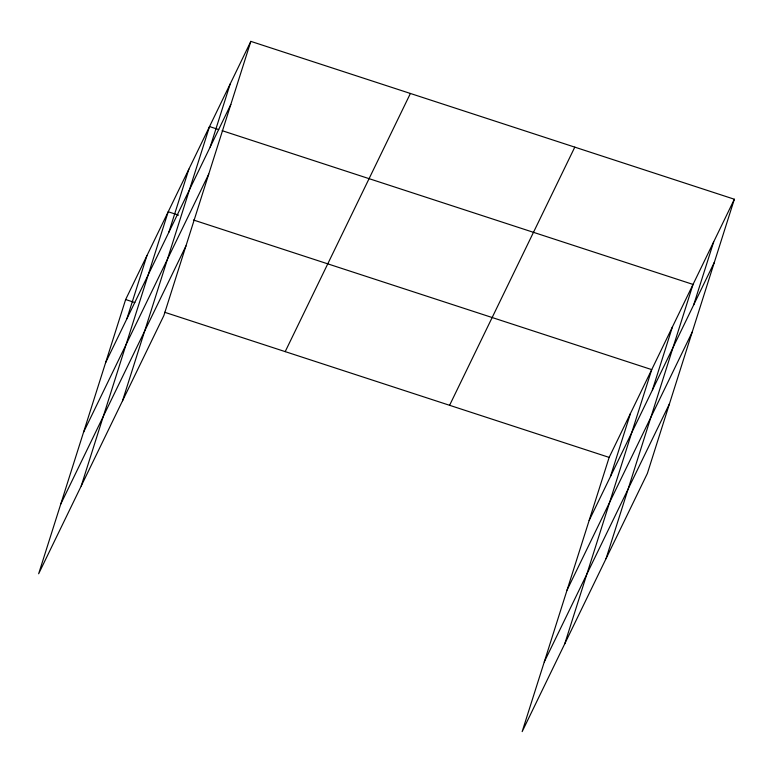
<?xml version="1.0" encoding="UTF-8"?>
<svg xmlns="http://www.w3.org/2000/svg" width="773" height="773" viewBox="0 0 773 773"><rect width="100%" height="100%" fill="white"/><g stroke="black" fill="none" stroke-linecap="round" stroke-linejoin="round"><path stroke-width="1.16" d="M250.839 41.375L125.641 299.538L38.65 573.769L163.847 315.606L250.839 41.375L734.35 199.231L647.359 473.463L522.162 731.625L609.153 457.394L734.35 199.231M126.917 318.727L146.928 255.65M81.213 485.995L168.205 211.763L178.544 215.136M168.852 232.238L188.863 169.161M122.53 400.801L209.522 126.569L218.701 129.564M210.169 147.054L230.18 83.967M610.428 476.583L630.439 413.507M564.734 643.851L651.726 369.62L193.463 220.005M652.373 390.094L672.384 327.018M606.042 558.657L693.033 284.425L222.151 130.685M693.681 304.91L713.692 241.823M105.63 362.614L230.827 104.452M83.532 432.291L208.72 174.138M60.758 504.083L185.945 245.93M285.198 351.628L410.395 93.465M449.596 405.294L574.793 147.141M589.152 520.471L714.339 262.308M567.044 590.147L692.241 331.994M544.269 661.939L669.466 403.786M125.641 299.538L134.831 302.533M164.668 312.273L609.153 457.394"/></g></svg>
